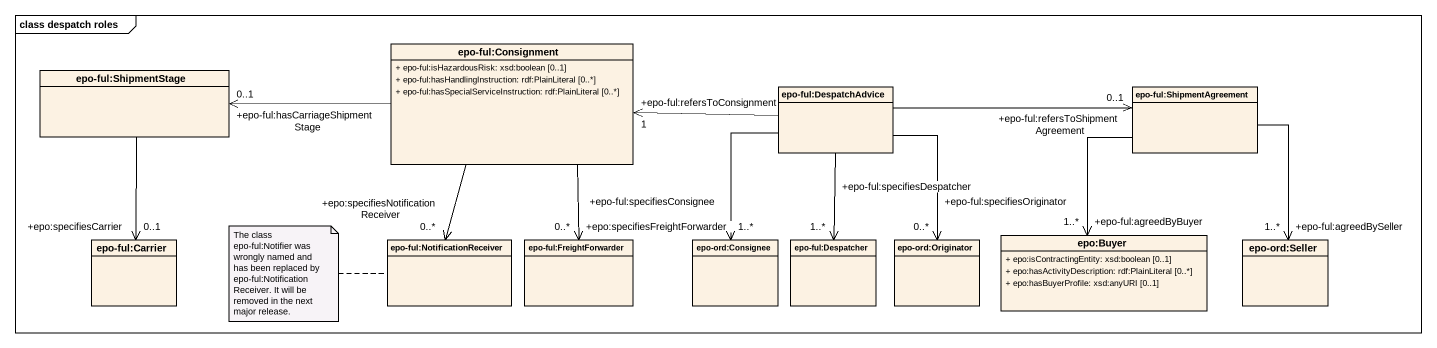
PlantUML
@startuml
mainframe class despatch roles
hide circle
hide empty members
skinparam classAttributeIconSize 0
class "epo-ful:Consignment" as epo_ful_Consignment {
  + epo-ful:isHazardousRisk: xsd:boolean [0..1]
  + epo-ful:hasHandlingInstruction: rdf:PlainLiteral [0..*]
  + epo-ful:hasSpecialServiceInstruction: rdf:PlainLiteral [0..*]
}
class "epo-ful:ShipmentStage" as epo_ful_ShipmentStage
class "epo-ful:DespatchAdvice" as epo_ful_DespatchAdvice
class "epo-ful:ShipmentAgreement" as epo_ful_ShipmentAgreement
class "epo:Buyer" as epo_Buyer {
  + epo:isContractingEntity: xsd:boolean [0..1]
  + epo:hasActivityDescription: rdf:PlainLiteral [0..*]
  + epo:hasBuyerProfile: xsd:anyURI [0..1]
}
class "epo-ful:Carrier" as epo_ful_Carrier
class "epo-ful:NotificationReceiver" as epo_ful_NotificationReceiver
class "epo-ful:FreightForwarder" as epo_ful_FreightForwarder
class "epo-ord:Consignee" as epo_ord_Consignee
class "epo-ful:Despatcher" as epo_ful_Despatcher
class "epo-ord:Originator" as epo_ord_Originator
class "epo-ord:Seller" as epo_ord_Seller
epo_ful_Consignment -left-> "+epo-ful:hasCarriageShipmentStage\n0..1" epo_ful_ShipmentStage
epo_ful_Consignment --> "+epo:specifiesNotificationReceiver\n0..*" epo_ful_NotificationReceiver
epo_ful_Consignment --> "+epo:specifiesFreightForwarder\n0..*" epo_ful_FreightForwarder
epo_ful_ShipmentStage --> "+epo:specifiesCarrier\n0..1" epo_ful_Carrier
epo_ful_DespatchAdvice -left-> "+epo-ful:refersToConsignment\n1" epo_ful_Consignment
epo_ful_DespatchAdvice -right-> "+epo-ful:refersToShipmentAgreement\n0..1" epo_ful_ShipmentAgreement
epo_ful_DespatchAdvice --> "+epo-ful:specifiesConsignee\n1..*" epo_ord_Consignee
epo_ful_DespatchAdvice --> "+epo-ful:specifiesDespatcher\n1..*" epo_ful_Despatcher
epo_ful_DespatchAdvice --> "+epo-ful:specifiesOriginator\n0..*" epo_ord_Originator
epo_ful_ShipmentAgreement --> "+epo-ful:agreedByBuyer\n1..*" epo_Buyer
epo_ful_ShipmentAgreement --> "+epo-ful:agreedBySeller\n1..*" epo_ord_Seller
note left of epo_ful_NotificationReceiver : The class epo-ful:Notifier was wrongly named and has been replaced by epo-ful:NotificationReceiver. It will be removed in the next major release.
@enduml
